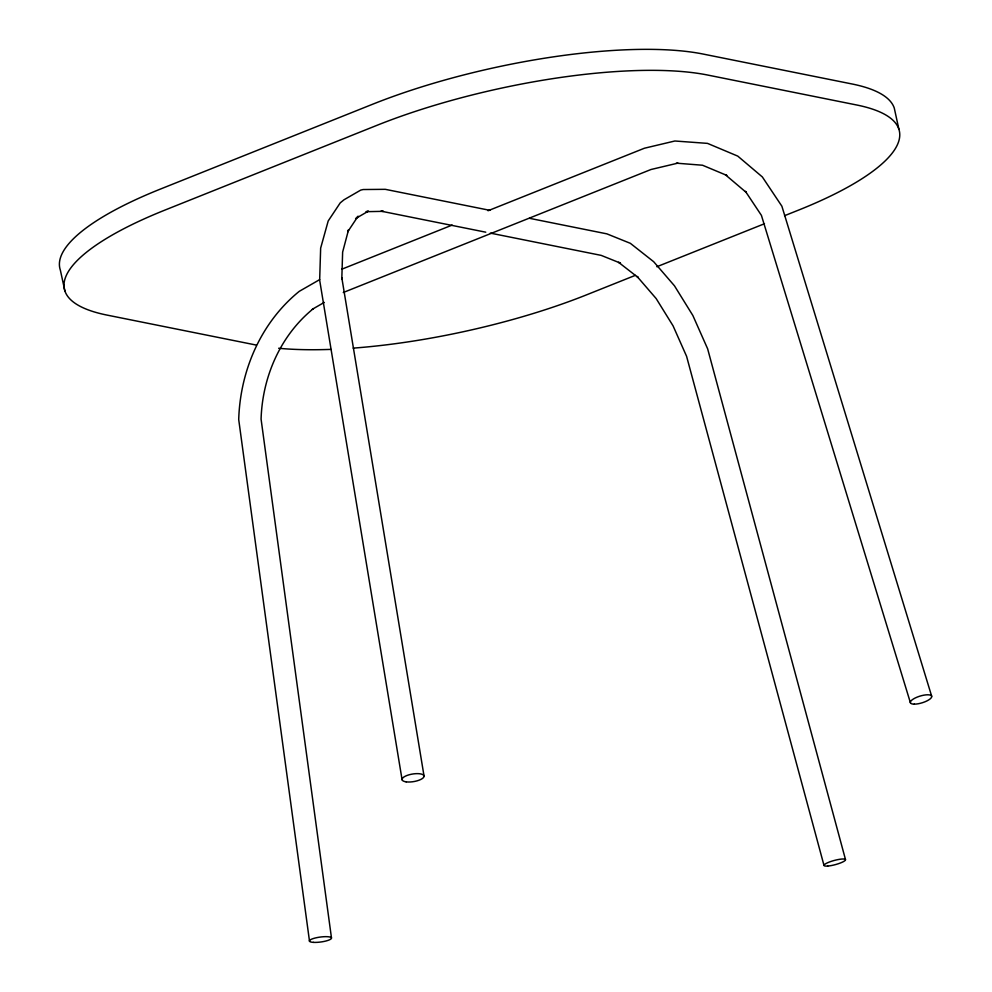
<?xml version="1.0" encoding="UTF-8"?>
<svg xmlns="http://www.w3.org/2000/svg" width="992" height="992" viewBox="0 0 992 992"><rect width="100%" height="100%" fill="white"/><g stroke="black" fill="none" stroke-linecap="round" stroke-linejoin="round"><path stroke-width="1.49" d="M356.438 218.042L358.075 216.206L347.659 231.868L348.539 229.797L342.637 252.08L341.794 279.099L341.818 277.748L424.006 775.831M355.582 218.562L368.429 211.122L365.986 211.68L383.408 211.333L380.99 211.147L485.77 232.19M319.697 279.608L299.249 291.35C260.884 322.425 240.163 370.723 238.712 419.554L309.492 941.135M324.26 302.411L312.331 309.256L313.385 308.636C280.339 335.432 262.347 377.034 261.082 419.157L331.477 937.924M341.67 269.254L452.166 225.085M488.039 210.738L644.453 148.217L674.882 141L707.507 143.381L737.775 156.116L762.34 176.936L781.882 206.212L931.674 696.21M343.282 292.504L650.975 169.508L677.933 163.122M635.351 275.342L586.57 294.835A242.346 65.584 -12.3 0 1 353.177 348.13M656.865 266.736L764.472 223.733M784.548 215.698L798.895 209.969A242.346 65.584 -12.3 0 0 856.704 104.991L707.606 75.032A242.346 65.584 -12.3 0 0 377.183 125.24L164.858 210.118A242.346 65.584 -12.3 0 0 107.049 315.096L256.147 345.042M676.308 163.172L702.522 165.23L726.863 175.423L725.4 174.766L746.294 192.473L745.438 191.332L761.422 215.388L910.408 702.733M489.998 210.366L385.268 189.323L363.171 189.534L360.728 190.104L344.013 199.776L340.231 202.876L328.191 220.98L320.652 248.124L319.66 280.166L402.095 779.811M529.468 218.302L606.868 233.852L630.354 243.325L653.678 261.714L674.473 285.82L692.862 315.506L707.643 348.824L845.506 859.605M490.321 233.108L601.177 255.378L620.496 263.14L618.549 262.31L638.216 277.586L637.038 276.396L656.158 298.567L673.072 325.86L686.588 356.314L824.017 865.495M898.851 129.072L894.276 108.091A242.346 65.584 -12.3 0 0 852.128 83.998L703.03 54.039A242.346 65.584 -12.3 0 0 372.608 104.247L160.282 189.125A242.346 65.584 -12.3 0 0 60.326 270.01L64.902 291.003M330.931 349.382A242.346 65.584 -12.3 0 1 278.653 348.266M406.125 781.845A11.135 3.832 -9.4 0 0 423.919 776.86A11.135 3.832 -9.4 0 0 409.113 774.777A11.135 3.832 -9.4 0 0 406.125 781.845M827.725 866.066A11.135 2.17 -15.1 0 0 845.333 860.238A11.135 2.17 -15.1 0 0 831.234 861.354A11.135 2.17 -15.1 0 0 827.725 866.066M313.311 942.363A11.135 2.48 -7.7 0 0 331.328 938.593A11.135 2.48 -7.7 0 0 316.808 937.638A11.135 2.48 -7.7 0 0 313.311 942.363M914.264 704.146A11.135 3.509 -17 0 0 931.6 697.178A11.135 3.509 -17 0 0 917.253 697.078A11.135 3.509 -17 0 0 914.264 704.146"/></g></svg>
